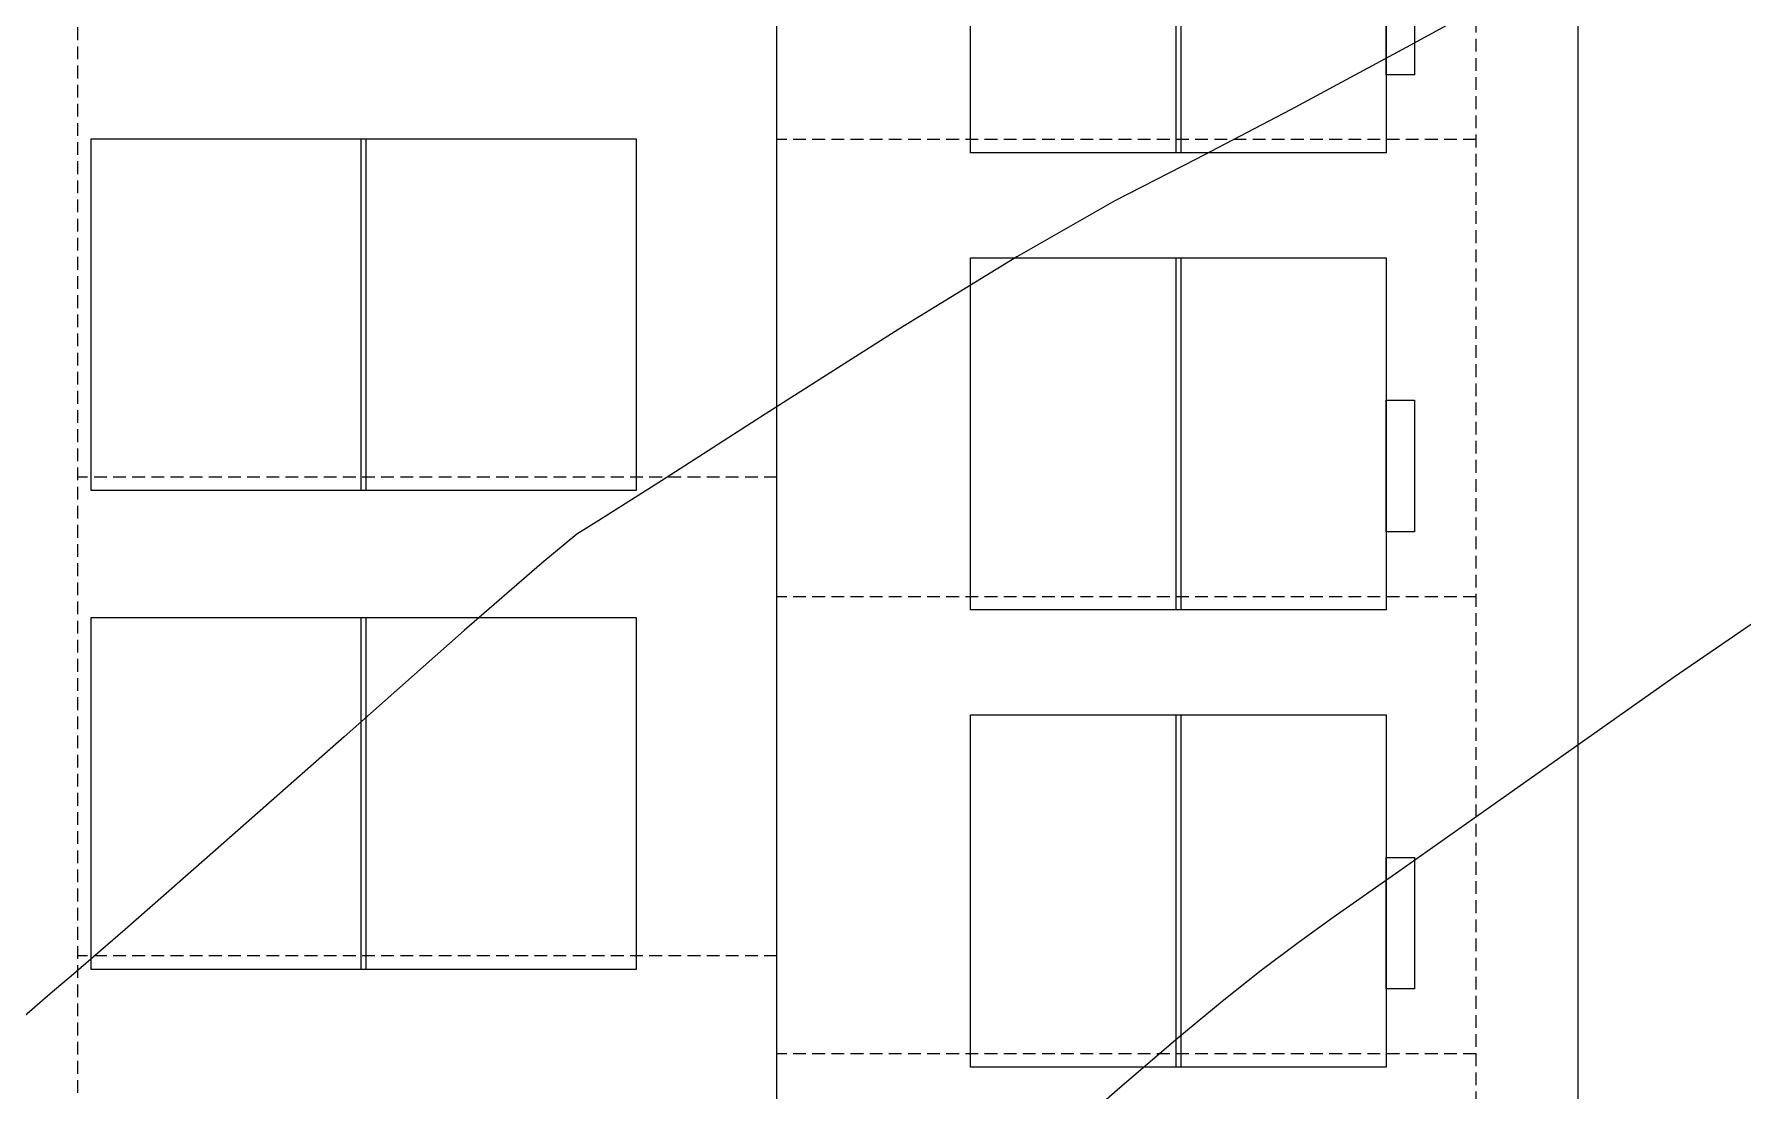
# Model space of a CAD drawing. Header units: inches. Extents: x 203 to 1065, y -1127 to 921.
# Drawn here: x 814.32 to 847.79, y 329.82 to 350.52 of the extents above; entities that cross this region are included whole.
import ezdxf

# ---------------------------------------------------------------- set-up
doc = ezdxf.new("R2010")
doc.units = ezdxf.units.IN
doc.header["$MEASUREMENT"] = 0
doc.linetypes.add('DASHED2', pattern=[0.375, 0.25, -0.125])
for name, color, linetype in [('calle', 3, 'Continuous'), ('Cumbreras', 140, 'Continuous'), ('CURVAS', 32, 'Continuous'), ('D2', 40, 'Continuous'), ('D3', 30, 'Continuous')]:
    doc.layers.add(name, color=color, linetype=linetype)
doc.layers.add('Limite terrenos', color=2, linetype='DASHED2', transparency=0.4)

# ---------------------------------------------------------------- blocks, each defined once
blk = doc.blocks.new('A$C2B9729C7')
at = {"layer": 'Cumbreras'}
for p, q in [((-5.39, 0), (-5.39, 6.88)), ((-5.29, 0), (-5.29, 6.88))]:
    blk.add_line(p, q, dxfattribs=at)
at = {"layer": 'D3'}
blk.add_lwpolyline([(-10.682, 0), (0, 0), (0, 6.88), (-10.682, 6.88)], close=True, dxfattribs=at)
blk = doc.blocks.new('A$C662B019F')
at = {"layer": 'Cumbreras'}
for p, q in [((-6.898, 4.674), (0, 4.674)), ((-6.898, 4.574), (0, 4.574))]:
    blk.add_line(p, q, dxfattribs=at)
at = {"layer": 'D2'}
for points in [[(-6.898, 0.553), (0, 0.553), (0, 8.695), (-6.898, 8.695)], [(-4.107, 0), (-1.529, 0), (-1.529, 0.553), (-4.107, 0.553)]]:
    blk.add_lwpolyline(points, close=True, dxfattribs=at)

msp = doc.modelspace()

# ---------------------------------------------------------------- linework, layer by layer
at = {"layer": 'calle', "color": 1}
msp.add_line((828.877, 201.292), (828.87, 373.841), dxfattribs=at)
at = {"layer": 'calle', "color": 4}
msp.add_line((844.564, 222.302), (844.564, 372.836), dxfattribs=at)
at = {"layer": 'CURVAS', "color": 41, "lineweight": 0}
msp.add_lwpolyline([(851.987, 355.851), (847.4, 353.572), (843.881, 351.729), (841.196, 350.257), (838.932, 349.039), (837.081, 348.073), (835.49, 347.251), (833.568, 346.155), (831.256, 344.741), (828.642, 343.073), (826.61, 341.77), (825.386, 340.991), (824.951, 340.723), (824.268, 340.156), (822.749, 338.834), (820.393, 336.756), (817.877, 334.532), (816.11, 332.979), (815.097, 332.101), (814.637, 331.717), (814.133, 331.282)], dxfattribs=at)
at = {"layer": 'CURVAS', "lineweight": 0}
msp.add_lwpolyline([(849.924, 340.306), (846.427, 337.908), (843.27, 335.68), (841.05, 334.114), (839.766, 333.211), (839.077, 332.719), (838.356, 332.174), (837.59, 331.567), (836.724, 330.851), (835.585, 329.874), (834.16, 328.625)], dxfattribs=at)
at = {"layer": 'Limite terrenos'}
for p, q in [((815.177, 219.904), (815.177, 373.845)), ((842.564, 219.302), (842.564, 357.409)), ((842.564, 348.454), (828.871, 348.454)), ((828.872, 341.842), (815.177, 341.842)), ((842.564, 339.499), (828.872, 339.499)), ((828.872, 332.462), (815.173, 332.462)), ((842.564, 330.544), (828.872, 330.544))]:
    msp.add_line(p, q, dxfattribs=at)

# ---------------------------------------------------------------- block references
at = {"layer": 'D2', "xscale": -1, "rotation": 89.99999999999616}
for p in [(841.358, 348.195), (841.358, 339.24), (841.358, 330.285)]:
    msp.add_blockref('A$C662B019F', p, dxfattribs=at)
at = {"layer": 'D3'}
for p in [(826.119, 341.584), (826.119, 332.205)]:
    msp.add_blockref('A$C2B9729C7', p, dxfattribs=at)

doc.saveas('drawing.dxf')
